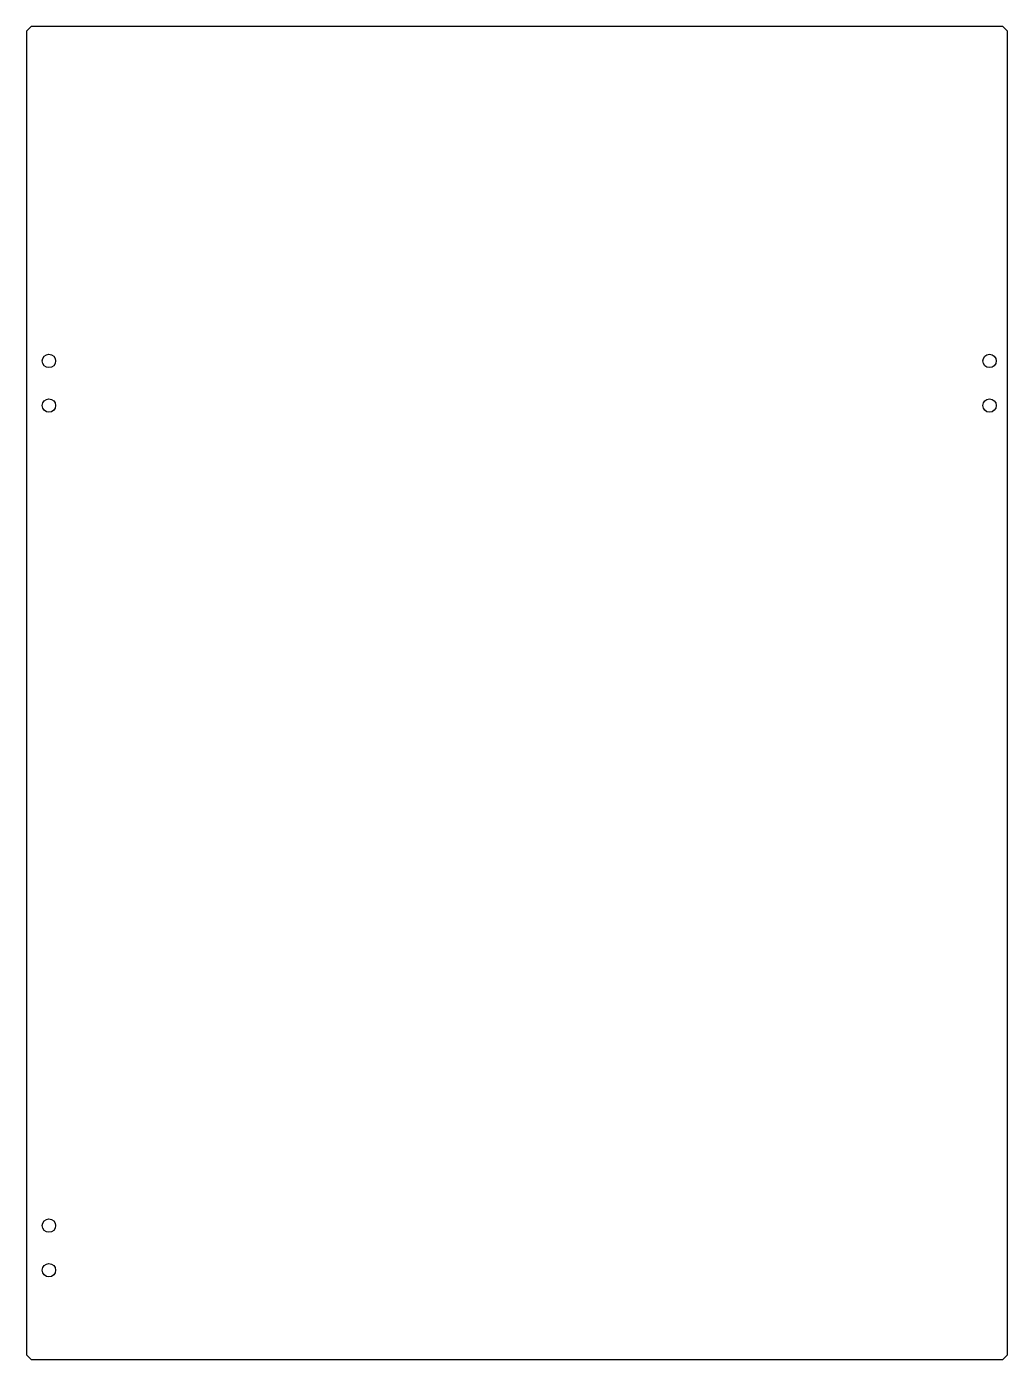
# Model space of a CAD drawing. Header units: millimetres. Extents: x -110 to 110, y -150 to 150.
import ezdxf

# ---------------------------------------------------------------- set-up
doc = ezdxf.new("R2010")
doc.units = ezdxf.units.MM

msp = doc.modelspace()

# ---------------------------------------------------------------- linework, layer by layer
at = {"color": 7, "linetype": 'Continuous', "lineweight": 25}
for p, q in [((-109, 149.5), (-110, 148.5)), ((-110, 148.5), (-110, -148.5)), ((109, 149.5), (-109, 149.5)), ((110, 148.5), (109, 149.5)), ((110, -148.5), (110, 148.5)), ((-110, -148.5), (-109, -149.5)), ((-109, -149.5), (109, -149.5)), ((109, -149.5), (110, -148.5))]:
    msp.add_line(p, q, dxfattribs=at)
for centre in [(-105, 74.5), (106, 74.5), (-105, 64.5), (106, 64.5), (-105, -119.5), (-105, -129.5)]:
    msp.add_circle(centre, 1.5, dxfattribs=at)

doc.saveas('drawing.dxf')
